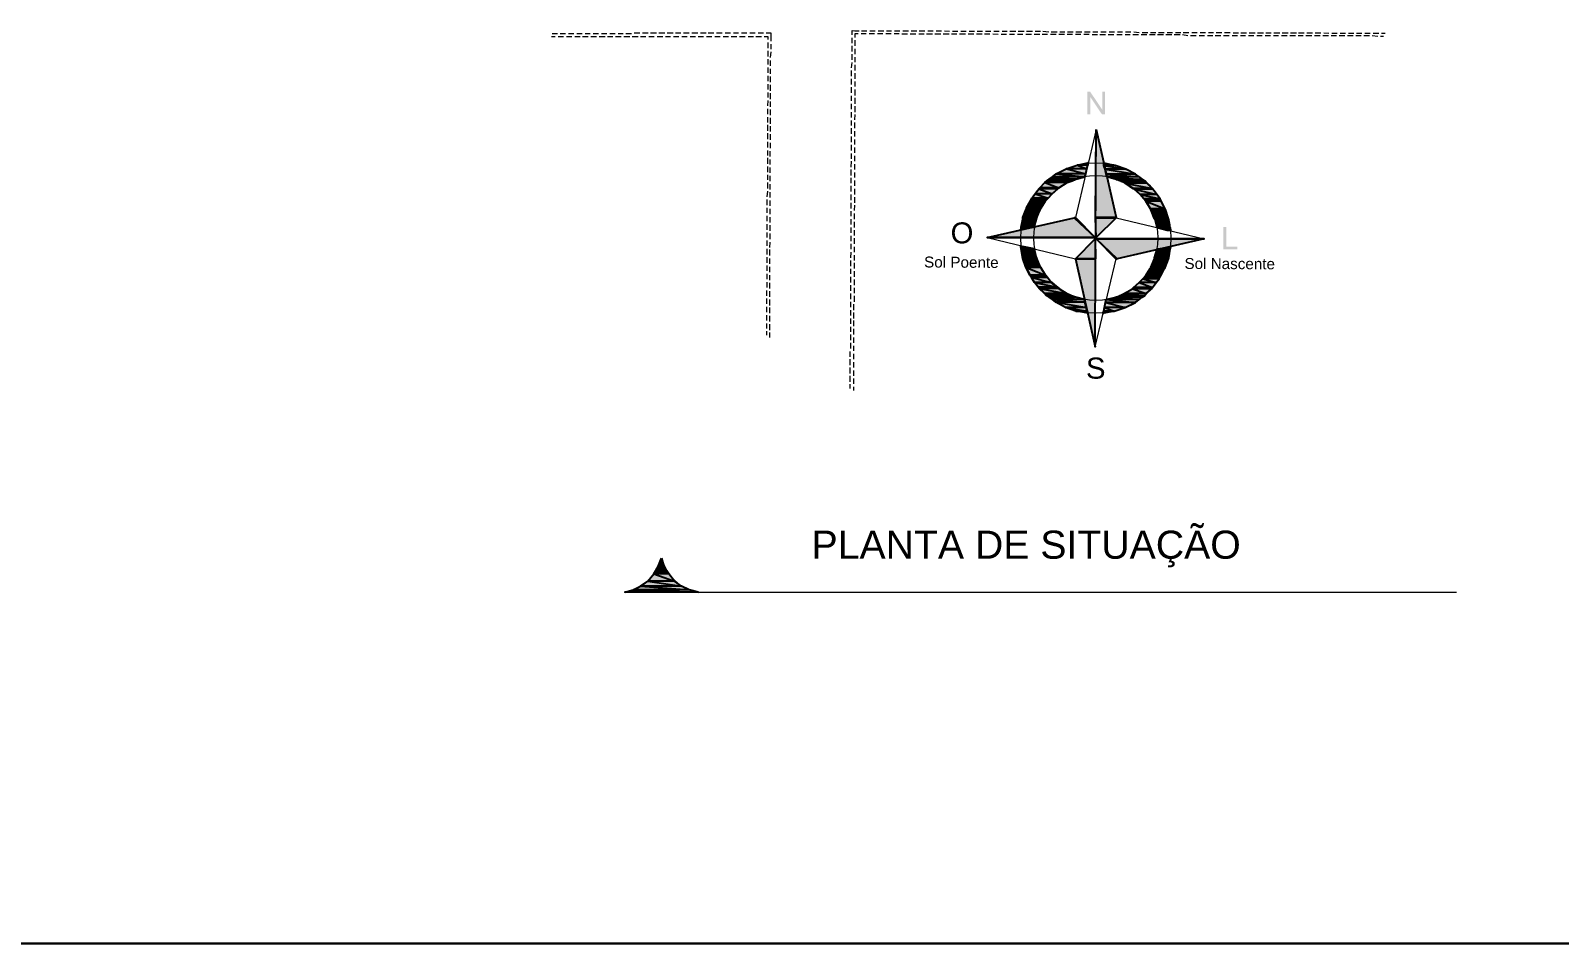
# Model space of a CAD drawing. Header units: millimetres. Extents: x 50 to 186, y -32 to 33.
# Drawn here: x 144.72 to 156.47, y -31.67 to -24.66 of the extents above; entities that cross this region are included whole.
import ezdxf

# ---------------------------------------------------------------- set-up
doc = ezdxf.new("R2010")
doc.units = ezdxf.units.MM
doc.layers.add('11 - Quadro de cargas', color=7, linetype='Continuous', lineweight=30)
doc.layers.add('Prumada Eletrica', color=40, linetype='Continuous', lineweight=30)
doc.styles.add('Arial0', font='arial.ttf', dxfattribs={"height": 3.14658})

msp = doc.modelspace()

# ---------------------------------------------------------------- hatches: boundary and pattern name
at = {"layer": 'Prumada Eletrica', "true_color": 0x989898}
for points in [[(152.84, -25.301), (152.84, -25.128), (152.862, -25.128), (152.954, -25.265), (152.954, -25.128), (152.977, -25.128), (152.977, -25.301), (152.952, -25.301), (152.862, -25.167), (152.862, -25.301)], [(153.885, -26.337), (153.885, -26.167), (153.907, -26.167), (153.907, -26.318), (153.991, -26.318), (153.991, -26.337)]]:
    msp.add_hatch(color=252, dxfattribs=at).paths.add_polyline_path(points)
at = {"layer": 'Prumada Eletrica', "true_color": 0x000008}
for points in [[(152.907, -25.418), (153.061, -26.094), (152.904, -26.094)], [(152.966, -25.675), (153.044, -25.692), (152.968, -25.692)], [(152.332, -26.17), (152.41, -26.17), (152.329, -26.192)], [(152.748, -26.094), (152.751, -26.097), (152.739, -26.097)], [(152.904, -26.097), (153.061, -26.097), (152.907, -26.248)], [(153.376, -26.17), (153.477, -26.17), (153.48, -26.192)], [(152.072, -26.248), (152.901, -26.248), (152.904, -26.251)], [(152.904, -26.251), (152.904, -26.256), (152.901, -26.256)], [(152.904, -26.251), (153.737, -26.256), (152.907, -26.256)], [(152.907, -26.256), (153.737, -26.256), (153.069, -26.41)], [(152.329, -26.31), (152.354, -26.318), (152.329, -26.318)], [(153.48, -26.318), (153.477, -26.335), (153.399, -26.335)], [(152.764, -26.812), (152.84, -26.812), (152.843, -26.829)], [(152.966, -26.812), (153.047, -26.812), (152.966, -26.829)]]:
    msp.add_hatch(color=8, dxfattribs=at).paths.add_polyline_path(points)
h = msp.add_hatch(color=8, dxfattribs=at)
h.paths.add_polyline_path([(152.843, -25.692), (152.762, -25.692), (152.837, -25.72)])
h.paths.add_polyline_path([(152.762, -25.692), (152.837, -25.72), (152.678, -25.72)])
h = msp.add_hatch(color=8, dxfattribs=at)
h.paths.add_polyline_path([(152.846, -25.675), (152.843, -25.675), (152.843, -25.692)])
h.paths.add_polyline_path([(152.843, -25.675), (152.843, -25.692), (152.762, -25.692)])
h = msp.add_hatch(color=8, dxfattribs=at)
h.paths.add_polyline_path([(153.044, -25.692), (152.968, -25.692), (153.055, -25.695)])
h.paths.add_polyline_path([(152.968, -25.692), (153.055, -25.695), (152.968, -25.695)])
h = msp.add_hatch(color=8, dxfattribs=at)
h.paths.add_polyline_path([(153.055, -25.695), (152.968, -25.695), (153.136, -25.723)])
h.paths.add_polyline_path([(152.968, -25.695), (153.136, -25.723), (152.977, -25.723)])
h = msp.add_hatch(color=8, dxfattribs=at)
h.paths.add_polyline_path([(152.686, -25.826), (152.513, -25.826), (152.622, -25.865)])
h.paths.add_polyline_path([(152.513, -25.826), (152.622, -25.865), (152.474, -25.865)])
h = msp.add_hatch(color=8, dxfattribs=at)
h.paths.add_polyline_path([(152.723, -25.812), (152.53, -25.812), (152.686, -25.826)])
h.paths.add_polyline_path([(152.53, -25.812), (152.686, -25.826), (152.513, -25.826)])
h = msp.add_hatch(color=8, dxfattribs=at)
h.paths.add_polyline_path([(152.751, -25.798), (152.547, -25.798), (152.723, -25.812)])
h.paths.add_polyline_path([(152.547, -25.798), (152.723, -25.812), (152.53, -25.812)])
h = msp.add_hatch(color=8, dxfattribs=at)
h.paths.add_polyline_path([(152.82, -25.782), (152.572, -25.782), (152.751, -25.798)])
h.paths.add_polyline_path([(152.572, -25.782), (152.751, -25.798), (152.547, -25.798)])
h = msp.add_hatch(color=8, dxfattribs=at)
h.paths.add_polyline_path([(152.829, -25.759), (152.6, -25.759), (152.82, -25.782)])
h.paths.add_polyline_path([(152.6, -25.759), (152.82, -25.782), (152.572, -25.782)])
h = msp.add_hatch(color=8, dxfattribs=at)
h.paths.add_polyline_path([(152.837, -25.72), (152.678, -25.72), (152.829, -25.759)])
h.paths.add_polyline_path([(152.678, -25.72), (152.829, -25.759), (152.6, -25.759)])
h = msp.add_hatch(color=8, dxfattribs=at)
h.paths.add_polyline_path([(153.136, -25.723), (152.977, -25.723), (153.211, -25.762)])
h.paths.add_polyline_path([(152.977, -25.723), (153.211, -25.762), (152.985, -25.762)])
h = msp.add_hatch(color=8, dxfattribs=at)
h.paths.add_polyline_path([(153.211, -25.762), (152.985, -25.762), (153.237, -25.782)])
h.paths.add_polyline_path([(152.985, -25.762), (153.237, -25.782), (152.991, -25.782)])
h = msp.add_hatch(color=8, dxfattribs=at)
h.paths.add_polyline_path([(153.237, -25.782), (152.991, -25.782), (153.262, -25.801)])
h.paths.add_polyline_path([(152.991, -25.782), (153.262, -25.801), (153.061, -25.801)])
h = msp.add_hatch(color=8, dxfattribs=at)
h.paths.add_polyline_path([(153.262, -25.801), (153.061, -25.801), (153.284, -25.815)])
h.paths.add_polyline_path([(153.061, -25.801), (153.284, -25.815), (153.097, -25.815)])
h = msp.add_hatch(color=8, dxfattribs=at)
h.paths.add_polyline_path([(153.284, -25.815), (153.097, -25.815), (153.298, -25.829)])
h.paths.add_polyline_path([(153.097, -25.815), (153.298, -25.829), (153.13, -25.829)])
h = msp.add_hatch(color=8, dxfattribs=at)
h.paths.add_polyline_path([(153.298, -25.829), (153.13, -25.829), (153.337, -25.871)])
h.paths.add_polyline_path([(153.13, -25.829), (153.337, -25.871), (153.189, -25.871)])
h = msp.add_hatch(color=8, dxfattribs=at)
h.paths.add_polyline_path([(152.538, -25.944), (152.415, -25.944), (152.519, -25.966)])
h.paths.add_polyline_path([(152.415, -25.944), (152.519, -25.966), (152.404, -25.966)])
h = msp.add_hatch(color=8, dxfattribs=at)
h.paths.add_polyline_path([(152.569, -25.913), (152.44, -25.913), (152.538, -25.944)])
h.paths.add_polyline_path([(152.44, -25.913), (152.538, -25.944), (152.415, -25.944)])
h = msp.add_hatch(color=8, dxfattribs=at)
h.paths.add_polyline_path([(152.614, -25.874), (152.468, -25.874), (152.569, -25.913)])
h.paths.add_polyline_path([(152.468, -25.874), (152.569, -25.913), (152.44, -25.913)])
h = msp.add_hatch(color=8, dxfattribs=at)
h.paths.add_polyline_path([(152.622, -25.865), (152.474, -25.865), (152.614, -25.874)])
h.paths.add_polyline_path([(152.474, -25.865), (152.614, -25.874), (152.468, -25.874)])
h = msp.add_hatch(color=8, dxfattribs=at)
h.paths.add_polyline_path([(153.337, -25.871), (153.189, -25.871), (153.343, -25.877)])
h.paths.add_polyline_path([(153.189, -25.871), (153.343, -25.877), (153.2, -25.877)])
h = msp.add_hatch(color=8, dxfattribs=at)
h.paths.add_polyline_path([(153.343, -25.877), (153.2, -25.877), (153.373, -25.916)])
h.paths.add_polyline_path([(153.2, -25.877), (153.373, -25.916), (153.245, -25.916)])
h = msp.add_hatch(color=8, dxfattribs=at)
h.paths.add_polyline_path([(153.373, -25.916), (153.245, -25.916), (153.399, -25.949)])
h.paths.add_polyline_path([(153.245, -25.916), (153.399, -25.949), (153.273, -25.949)])
h = msp.add_hatch(color=8, dxfattribs=at)
h.paths.add_polyline_path([(153.399, -25.949), (153.273, -25.949), (153.407, -25.969)])
h.paths.add_polyline_path([(153.273, -25.949), (153.407, -25.969), (153.29, -25.969)])
h = msp.add_hatch(color=8, dxfattribs=at)
h.paths.add_polyline_path([(152.48, -26.03), (152.371, -26.03), (152.449, -26.094)])
h.paths.add_polyline_path([(152.371, -26.03), (152.449, -26.094), (152.345, -26.094)])
h = msp.add_hatch(color=8, dxfattribs=at)
h.paths.add_polyline_path([(152.485, -26.019), (152.373, -26.019), (152.48, -26.03)])
h.paths.add_polyline_path([(152.373, -26.019), (152.48, -26.03), (152.371, -26.03)])
h = msp.add_hatch(color=8, dxfattribs=at)
h.paths.add_polyline_path([(152.519, -25.966), (152.404, -25.966), (152.485, -26.019)])
h.paths.add_polyline_path([(152.404, -25.966), (152.485, -26.019), (152.373, -26.019)])
h = msp.add_hatch(color=8, dxfattribs=at)
h.paths.add_polyline_path([(153.407, -25.969), (153.29, -25.969), (153.438, -26.027)])
h.paths.add_polyline_path([(153.29, -25.969), (153.438, -26.027), (153.326, -26.027)])
h = msp.add_hatch(color=8, dxfattribs=at)
h.paths.add_polyline_path([(153.438, -26.027), (153.326, -26.027), (153.441, -26.033)])
h.paths.add_polyline_path([(153.326, -26.027), (153.441, -26.033), (153.329, -26.033)])
h = msp.add_hatch(color=8, dxfattribs=at)
h.paths.add_polyline_path([(153.441, -26.033), (153.329, -26.033), (153.463, -26.103)])
h.paths.add_polyline_path([(153.329, -26.033), (153.463, -26.103), (153.357, -26.103)])
h = msp.add_hatch(color=8, dxfattribs=at)
h.paths.add_polyline_path([(152.751, -26.097), (152.739, -26.097), (152.901, -26.248)])
h.paths.add_polyline_path([(152.739, -26.097), (152.901, -26.248), (152.072, -26.248)])
h = msp.add_hatch(color=8, dxfattribs=at)
h.paths.add_polyline_path([(152.449, -26.106), (152.345, -26.106), (152.432, -26.167)])
h.paths.add_polyline_path([(152.345, -26.106), (152.432, -26.167), (152.332, -26.167)])
h = msp.add_hatch(color=8, dxfattribs=at)
h.paths.add_polyline_path([(152.432, -26.167), (152.332, -26.167), (152.41, -26.17)])
h.paths.add_polyline_path([(152.332, -26.167), (152.41, -26.17), (152.332, -26.17)])
h = msp.add_hatch(color=8, dxfattribs=at)
h.paths.add_polyline_path([(152.449, -26.094), (152.345, -26.094), (152.449, -26.106)])
h.paths.add_polyline_path([(152.345, -26.094), (152.449, -26.106), (152.345, -26.106)])
h = msp.add_hatch(color=8, dxfattribs=at)
h.paths.add_polyline_path([(153.061, -26.094), (152.904, -26.094), (153.061, -26.097)])
h.paths.add_polyline_path([(152.904, -26.094), (153.061, -26.097), (152.904, -26.097)])
h = msp.add_hatch(color=8, dxfattribs=at)
h.paths.add_polyline_path([(152.904, -26.097), (152.904, -26.248), (152.907, -26.248)])
h.paths.add_polyline_path([(152.904, -26.248), (152.907, -26.248), (152.904, -26.251)])
h = msp.add_hatch(color=8, dxfattribs=at)
h.paths.add_polyline_path([(153.463, -26.103), (153.357, -26.103), (153.466, -26.108)])
h.paths.add_polyline_path([(153.357, -26.103), (153.466, -26.108), (153.362, -26.108)])
h = msp.add_hatch(color=8, dxfattribs=at)
h.paths.add_polyline_path([(153.466, -26.108), (153.362, -26.108), (153.477, -26.17)])
h.paths.add_polyline_path([(153.362, -26.108), (153.477, -26.17), (153.376, -26.17)])
h = msp.add_hatch(color=8, dxfattribs=at)
h.paths.add_polyline_path([(153.376, -26.17), (153.454, -26.192), (153.48, -26.192)])
h.paths.add_polyline_path([(153.454, -26.192), (153.48, -26.192), (153.48, -26.195)])
h = msp.add_hatch(color=8, dxfattribs=at)
h.paths.add_polyline_path([(152.904, -26.256), (152.901, -26.256), (152.904, -26.41)])
h.paths.add_polyline_path([(152.901, -26.256), (152.904, -26.41), (152.748, -26.41)])
h.paths.add_polyline_path([(152.904, -26.41), (152.748, -26.41), (152.901, -27.086)])
h = msp.add_hatch(color=8, dxfattribs=at)
h.paths.add_polyline_path([(152.907, -26.256), (153.058, -26.41), (153.069, -26.41)])
h.paths.add_polyline_path([(153.058, -26.41), (153.069, -26.41), (153.061, -26.41)])
h = msp.add_hatch(color=8, dxfattribs=at)
h.paths.add_polyline_path([(152.354, -26.318), (152.329, -26.318), (152.432, -26.335)])
h.paths.add_polyline_path([(152.329, -26.318), (152.432, -26.335), (152.332, -26.335)])
h = msp.add_hatch(color=8, dxfattribs=at)
h.paths.add_polyline_path([(152.432, -26.335), (152.332, -26.335), (152.446, -26.396)])
h.paths.add_polyline_path([(152.332, -26.335), (152.446, -26.396), (152.343, -26.396)])
h = msp.add_hatch(color=8, dxfattribs=at)
h.paths.add_polyline_path([(152.446, -26.396), (152.343, -26.396), (152.449, -26.407)])
h.paths.add_polyline_path([(152.343, -26.396), (152.449, -26.407), (152.345, -26.407)])
h = msp.add_hatch(color=8, dxfattribs=at)
h.paths.add_polyline_path([(152.449, -26.407), (152.345, -26.407), (152.48, -26.474)])
h.paths.add_polyline_path([(152.345, -26.407), (152.48, -26.474), (152.368, -26.474)])
h = msp.add_hatch(color=8, dxfattribs=at)
h.paths.add_polyline_path([(153.463, -26.41), (153.357, -26.41), (153.438, -26.477)])
h.paths.add_polyline_path([(153.357, -26.41), (153.438, -26.477), (153.329, -26.477)])
h = msp.add_hatch(color=8, dxfattribs=at)
h.paths.add_polyline_path([(153.477, -26.337), (153.376, -26.337), (153.466, -26.402)])
h.paths.add_polyline_path([(153.376, -26.337), (153.466, -26.402), (153.357, -26.402)])
h = msp.add_hatch(color=8, dxfattribs=at)
h.paths.add_polyline_path([(153.466, -26.402), (153.357, -26.402), (153.463, -26.41)])
h.paths.add_polyline_path([(153.357, -26.402), (153.463, -26.41), (153.357, -26.41)])
h = msp.add_hatch(color=8, dxfattribs=at)
h.paths.add_polyline_path([(153.477, -26.335), (153.399, -26.335), (153.477, -26.337)])
h.paths.add_polyline_path([(153.399, -26.335), (153.477, -26.337), (153.376, -26.337)])
h = msp.add_hatch(color=8, dxfattribs=at)
h.paths.add_polyline_path([(152.48, -26.474), (152.368, -26.474), (152.482, -26.477)])
h.paths.add_polyline_path([(152.368, -26.474), (152.482, -26.477), (152.371, -26.477)])
h = msp.add_hatch(color=8, dxfattribs=at)
h.paths.add_polyline_path([(152.482, -26.477), (152.371, -26.477), (152.519, -26.536)])
h.paths.add_polyline_path([(152.371, -26.477), (152.519, -26.536), (152.399, -26.536)])
h = msp.add_hatch(color=8, dxfattribs=at)
h.paths.add_polyline_path([(152.519, -26.536), (152.399, -26.536), (152.535, -26.555)])
h.paths.add_polyline_path([(152.399, -26.536), (152.535, -26.555), (152.41, -26.555)])
h = msp.add_hatch(color=8, dxfattribs=at)
h.paths.add_polyline_path([(153.432, -26.486), (153.323, -26.486), (153.404, -26.539)])
h.paths.add_polyline_path([(153.323, -26.486), (153.404, -26.539), (153.29, -26.539)])
h = msp.add_hatch(color=8, dxfattribs=at)
h.paths.add_polyline_path([(153.438, -26.477), (153.329, -26.477), (153.432, -26.486)])
h.paths.add_polyline_path([(153.329, -26.477), (153.432, -26.486), (153.323, -26.486)])
h = msp.add_hatch(color=8, dxfattribs=at)
h.paths.add_polyline_path([(152.535, -26.555), (152.41, -26.555), (152.563, -26.592)])
h.paths.add_polyline_path([(152.41, -26.555), (152.563, -26.592), (152.435, -26.592)])
h = msp.add_hatch(color=8, dxfattribs=at)
h.paths.add_polyline_path([(152.563, -26.592), (152.435, -26.592), (152.608, -26.628)])
h.paths.add_polyline_path([(152.435, -26.592), (152.608, -26.628), (152.463, -26.628)])
h = msp.add_hatch(color=8, dxfattribs=at)
h.paths.add_polyline_path([(152.608, -26.628), (152.463, -26.628), (152.619, -26.639)])
h.paths.add_polyline_path([(152.463, -26.628), (152.619, -26.639), (152.471, -26.639)])
h = msp.add_hatch(color=8, dxfattribs=at)
h.paths.add_polyline_path([(152.619, -26.639), (152.471, -26.639), (152.678, -26.678)])
h.paths.add_polyline_path([(152.471, -26.639), (152.678, -26.678), (152.51, -26.678)])
h = msp.add_hatch(color=8, dxfattribs=at)
h.paths.add_polyline_path([(153.334, -26.642), (153.186, -26.642), (153.292, -26.678)])
h.paths.add_polyline_path([(153.186, -26.642), (153.292, -26.678), (153.122, -26.678)])
h = msp.add_hatch(color=8, dxfattribs=at)
h.paths.add_polyline_path([(153.34, -26.631), (153.195, -26.631), (153.334, -26.642)])
h.paths.add_polyline_path([(153.195, -26.631), (153.334, -26.642), (153.186, -26.642)])
h = msp.add_hatch(color=8, dxfattribs=at)
h.paths.add_polyline_path([(153.368, -26.592), (153.239, -26.592), (153.34, -26.631)])
h.paths.add_polyline_path([(153.239, -26.592), (153.34, -26.631), (153.195, -26.631)])
h = msp.add_hatch(color=8, dxfattribs=at)
h.paths.add_polyline_path([(153.393, -26.564), (153.267, -26.564), (153.368, -26.592)])
h.paths.add_polyline_path([(153.267, -26.564), (153.368, -26.592), (153.239, -26.592)])
h = msp.add_hatch(color=8, dxfattribs=at)
h.paths.add_polyline_path([(153.404, -26.539), (153.29, -26.539), (153.393, -26.564)])
h.paths.add_polyline_path([(153.29, -26.539), (153.393, -26.564), (153.267, -26.564)])
h = msp.add_hatch(color=8, dxfattribs=at)
h.paths.add_polyline_path([(152.678, -26.678), (152.51, -26.678), (152.711, -26.692)])
h.paths.add_polyline_path([(152.51, -26.678), (152.711, -26.692), (152.524, -26.692)])
h = msp.add_hatch(color=8, dxfattribs=at)
h.paths.add_polyline_path([(152.711, -26.692), (152.524, -26.692), (152.748, -26.706)])
h.paths.add_polyline_path([(152.524, -26.692), (152.748, -26.706), (152.547, -26.706)])
h = msp.add_hatch(color=8, dxfattribs=at)
h.paths.add_polyline_path([(152.748, -26.706), (152.547, -26.706), (152.818, -26.723)])
h.paths.add_polyline_path([(152.547, -26.706), (152.818, -26.723), (152.572, -26.723)])
h = msp.add_hatch(color=8, dxfattribs=at)
h.paths.add_polyline_path([(152.818, -26.723), (152.572, -26.723), (152.82, -26.743)])
h.paths.add_polyline_path([(152.572, -26.723), (152.82, -26.743), (152.597, -26.743)])
h = msp.add_hatch(color=8, dxfattribs=at)
h.paths.add_polyline_path([(152.82, -26.743), (152.597, -26.743), (152.832, -26.784)])
h.paths.add_polyline_path([(152.597, -26.743), (152.832, -26.784), (152.672, -26.784)])
h = msp.add_hatch(color=8, dxfattribs=at)
h.paths.add_polyline_path([(153.209, -26.745), (152.98, -26.745), (153.13, -26.784)])
h.paths.add_polyline_path([(152.98, -26.745), (153.13, -26.784), (152.971, -26.784)])
h = msp.add_hatch(color=8, dxfattribs=at)
h.paths.add_polyline_path([(153.237, -26.723), (152.985, -26.723), (153.209, -26.745)])
h.paths.add_polyline_path([(152.985, -26.723), (153.209, -26.745), (152.98, -26.745)])
h = msp.add_hatch(color=8, dxfattribs=at)
h.paths.add_polyline_path([(153.262, -26.706), (153.058, -26.706), (153.237, -26.723)])
h.paths.add_polyline_path([(153.058, -26.706), (153.237, -26.723), (152.985, -26.723)])
h = msp.add_hatch(color=8, dxfattribs=at)
h.paths.add_polyline_path([(153.279, -26.695), (153.086, -26.695), (153.262, -26.706)])
h.paths.add_polyline_path([(153.086, -26.695), (153.262, -26.706), (153.058, -26.706)])
h = msp.add_hatch(color=8, dxfattribs=at)
h.paths.add_polyline_path([(153.292, -26.678), (153.122, -26.678), (153.279, -26.695)])
h.paths.add_polyline_path([(153.122, -26.678), (153.279, -26.695), (153.086, -26.695)])
h = msp.add_hatch(color=8, dxfattribs=at)
h.paths.add_polyline_path([(152.832, -26.784), (152.672, -26.784), (152.84, -26.812)])
h.paths.add_polyline_path([(152.672, -26.784), (152.84, -26.812), (152.753, -26.812)])
h = msp.add_hatch(color=8, dxfattribs=at)
h.paths.add_polyline_path([(152.966, -26.829), (152.96, -26.829)])
h.paths.add_polyline_path([(152.966, -26.829), (152.96, -26.829), (152.966, -26.812)])
h = msp.add_hatch(color=8, dxfattribs=at)
h.paths.add_polyline_path([(153.13, -26.784), (152.971, -26.784), (153.047, -26.812)])
h.paths.add_polyline_path([(152.971, -26.784), (153.047, -26.812), (152.966, -26.812)])
at = {"layer": 'Prumada Eletrica', "true_color": 0x000005}
msp.add_hatch(color=5, dxfattribs=at).paths.add_polyline_path([(149.569, -28.709), (149.588, -28.773), (149.544, -28.773)])
h = msp.add_hatch(color=5, dxfattribs=at)
h.paths.add_polyline_path([(149.669, -28.885), (149.465, -28.885), (149.722, -28.924)])
h.paths.add_polyline_path([(149.465, -28.885), (149.722, -28.924), (149.409, -28.924)])
h = msp.add_hatch(color=5, dxfattribs=at)
h.paths.add_polyline_path([(149.625, -28.829), (149.51, -28.829), (149.669, -28.885)])
h.paths.add_polyline_path([(149.51, -28.829), (149.669, -28.885), (149.465, -28.885)])
h = msp.add_hatch(color=5, dxfattribs=at)
h.paths.add_polyline_path([(149.588, -28.773), (149.544, -28.773), (149.625, -28.829)])
h.paths.add_polyline_path([(149.544, -28.773), (149.625, -28.829), (149.51, -28.829)])
h = msp.add_hatch(color=5, dxfattribs=at)
h.paths.add_polyline_path([(149.781, -28.952), (149.351, -28.952), (149.851, -28.969)])
h.paths.add_polyline_path([(149.351, -28.952), (149.851, -28.969), (149.287, -28.969)])
h = msp.add_hatch(color=5, dxfattribs=at)
h.paths.add_polyline_path([(149.722, -28.924), (149.409, -28.924), (149.781, -28.952)])
h.paths.add_polyline_path([(149.409, -28.924), (149.781, -28.952), (149.351, -28.952)])

# ---------------------------------------------------------------- linework, layer by layer
at = {"layer": '11 - Quadro de cargas'}
msp.add_line((105.5, -31.666), (185.5, -31.666), dxfattribs=at)
at = {"layer": 'Prumada Eletrica', "color": 251, "linetype": 'Continuous', "lineweight": 13, "true_color": 0x545454}
for points in [[(148.725, -24.703), (148.753, -24.703), (148.753, -24.703)], [(148.77, -24.684), (148.731, -24.684), (148.731, -24.684)], [(148.775, -24.703), (148.817, -24.703), (148.817, -24.703)], [(148.831, -24.684), (148.792, -24.684), (148.792, -24.684)], [(148.84, -24.703), (148.882, -24.703), (148.882, -24.703)], [(148.895, -24.684), (148.854, -24.684), (148.854, -24.684)], [(148.904, -24.703), (148.946, -24.703), (148.946, -24.703)], [(148.96, -24.684), (148.918, -24.684), (148.918, -24.684)], [(148.963, -24.703), (149.007, -24.703), (149.007, -24.703)], [(149.021, -24.684), (148.982, -24.684), (148.982, -24.684)], [(149.027, -24.703), (149.071, -24.703), (149.071, -24.703)], [(149.085, -24.684), (149.044, -24.684), (149.044, -24.684)], [(149.091, -24.703), (149.136, -24.703), (149.136, -24.703)], [(149.15, -24.684), (149.108, -24.684), (149.108, -24.684)], [(149.155, -24.703), (149.197, -24.703), (149.197, -24.703)], [(149.214, -24.684), (149.172, -24.684), (149.172, -24.684)], [(149.217, -24.703), (149.261, -24.703), (149.261, -24.703)], [(149.275, -24.684), (149.236, -24.684), (149.236, -24.684)], [(149.281, -24.703), (149.326, -24.703), (149.326, -24.703)], [(149.34, -24.684), (149.295, -24.684), (149.295, -24.684)], [(149.345, -24.703), (149.39, -24.703), (149.39, -24.703)], [(149.404, -24.678), (149.359, -24.678), (149.359, -24.678)], [(149.407, -24.703), (149.449, -24.703), (149.449, -24.703)], [(149.468, -24.678), (149.423, -24.678), (149.423, -24.678)], [(149.471, -24.703), (149.513, -24.703), (149.513, -24.703)], [(149.53, -24.678), (149.485, -24.678), (149.485, -24.678)], [(149.535, -24.703), (149.58, -24.703), (149.58, -24.703)], [(149.594, -24.678), (149.549, -24.678), (149.549, -24.678)], [(149.599, -24.703), (149.639, -24.703), (149.639, -24.703)], [(149.658, -24.678), (149.613, -24.678), (149.613, -24.678)], [(149.661, -24.703), (149.703, -24.703), (149.703, -24.703)], [(149.717, -24.678), (149.678, -24.678), (149.678, -24.678)], [(149.725, -24.703), (149.767, -24.703), (149.767, -24.703)], [(149.781, -24.678), (149.739, -24.678), (149.739, -24.678)], [(149.789, -24.703), (149.831, -24.703), (149.831, -24.703)], [(149.848, -24.678), (149.803, -24.678), (149.803, -24.678)], [(149.851, -24.703), (149.893, -24.703), (149.893, -24.703)], [(149.912, -24.678), (149.868, -24.678), (149.868, -24.678)], [(149.915, -24.703), (149.957, -24.703), (149.957, -24.703)], [(149.971, -24.678), (149.929, -24.678), (149.929, -24.678)], [(149.979, -24.703), (150.021, -24.703), (150.021, -24.703)], [(150.035, -24.678), (149.993, -24.678), (149.993, -24.678)], [(150.044, -24.703), (150.083, -24.703), (150.083, -24.703)], [(150.099, -24.678), (150.058, -24.678), (150.058, -24.678)], [(150.105, -24.703), (150.147, -24.703), (150.147, -24.703)], [(150.161, -24.678), (150.122, -24.678), (150.122, -24.678)], [(150.169, -24.703), (150.211, -24.703), (150.211, -24.703)], [(150.225, -24.678), (150.183, -24.678), (150.183, -24.678)], [(150.234, -24.703), (150.275, -24.703), (150.275, -24.703)], [(150.289, -24.678), (150.248, -24.678), (150.248, -24.678)], [(150.295, -24.703), (150.337, -24.703), (150.337, -24.703)], [(150.354, -24.678), (150.312, -24.678), (150.312, -24.678)], [(150.359, -24.703), (150.387, -24.703), (150.387, -24.703)], [(150.412, -24.74), (150.412, -24.703), (150.412, -24.678), (150.373, -24.678)], [(150.387, -24.703), (150.387, -24.728), (150.387, -24.728)], [(150.387, -24.751), (150.387, -24.793), (150.387, -24.793)], [(150.412, -24.801), (150.412, -24.762), (150.412, -24.762)], [(151.033, -24.692), (151.033, -24.659), (151.055, -24.661), (151.088, -24.661)], [(151.033, -24.754), (151.033, -24.714), (151.033, -24.714)], [(151.08, -24.684), (151.055, -24.684), (151.055, -24.712)], [(151.055, -24.731), (151.055, -24.776), (151.055, -24.776)], [(151.141, -24.684), (151.102, -24.684), (151.102, -24.684)], [(151.105, -24.661), (151.147, -24.661), (151.147, -24.661)], [(151.206, -24.684), (151.164, -24.684), (151.164, -24.684)], [(151.169, -24.661), (151.211, -24.661), (151.211, -24.661)], [(151.27, -24.684), (151.228, -24.684), (151.228, -24.684)], [(151.234, -24.661), (151.278, -24.661), (151.278, -24.661)], [(151.334, -24.684), (151.292, -24.684), (151.292, -24.684)], [(151.298, -24.661), (151.337, -24.661), (151.337, -24.661)], [(151.396, -24.684), (151.357, -24.684), (151.357, -24.684)], [(151.359, -24.661), (151.401, -24.661), (151.401, -24.661)], [(151.46, -24.687), (151.415, -24.687), (151.415, -24.687)], [(151.424, -24.661), (151.466, -24.661), (151.466, -24.661)], [(151.524, -24.687), (151.479, -24.687), (151.479, -24.687)], [(151.488, -24.661), (151.53, -24.661), (151.53, -24.661)], [(151.588, -24.687), (151.547, -24.687), (151.547, -24.687)], [(151.549, -24.661), (151.591, -24.661), (151.591, -24.661)], [(151.65, -24.687), (151.605, -24.687), (151.605, -24.687)], [(151.614, -24.661), (151.655, -24.661), (151.655, -24.661)], [(151.714, -24.687), (151.669, -24.687), (151.669, -24.687)], [(151.678, -24.661), (151.72, -24.661), (151.72, -24.661)], [(151.778, -24.687), (151.734, -24.687), (151.734, -24.687)], [(151.742, -24.661), (151.781, -24.664), (151.781, -24.664)], [(151.837, -24.687), (151.798, -24.687), (151.798, -24.687)], [(151.804, -24.664), (151.845, -24.664), (151.845, -24.664)], [(151.904, -24.687), (151.859, -24.687), (151.859, -24.687)], [(151.868, -24.664), (151.91, -24.664), (151.91, -24.664)], [(151.968, -24.687), (151.924, -24.687), (151.924, -24.687)], [(151.932, -24.664), (151.974, -24.664), (151.974, -24.664)], [(152.033, -24.687), (151.988, -24.687), (151.988, -24.687)], [(151.993, -24.664), (152.035, -24.664), (152.035, -24.664)], [(152.091, -24.687), (152.049, -24.687), (152.049, -24.687)], [(152.058, -24.664), (152.1, -24.664), (152.1, -24.664)], [(152.156, -24.689), (152.114, -24.687), (152.114, -24.687)], [(152.122, -24.664), (152.164, -24.664), (152.164, -24.664)], [(152.22, -24.689), (152.178, -24.689), (152.178, -24.689)], [(152.186, -24.664), (152.225, -24.664), (152.225, -24.664)], [(152.281, -24.689), (152.242, -24.689), (152.242, -24.689)], [(152.245, -24.664), (152.29, -24.664), (152.29, -24.664)], [(152.345, -24.689), (152.304, -24.689), (152.304, -24.689)], [(152.309, -24.664), (152.354, -24.664), (152.354, -24.664)], [(152.41, -24.689), (152.368, -24.689), (152.368, -24.689)], [(152.373, -24.664), (152.418, -24.664), (152.418, -24.664)], [(152.474, -24.689), (152.432, -24.689), (152.432, -24.689)], [(152.44, -24.664), (152.48, -24.664), (152.48, -24.664)], [(152.535, -24.689), (152.494, -24.689), (152.494, -24.689)], [(152.499, -24.664), (152.544, -24.667), (152.544, -24.667)], [(152.6, -24.689), (152.558, -24.689), (152.558, -24.689)], [(152.563, -24.667), (152.608, -24.667), (152.608, -24.667)], [(152.664, -24.689), (152.622, -24.689), (152.622, -24.689)], [(152.628, -24.667), (152.667, -24.667), (152.667, -24.667)], [(152.725, -24.689), (152.686, -24.689), (152.686, -24.689)], [(152.689, -24.667), (152.731, -24.667), (152.731, -24.667)], [(152.79, -24.689), (152.748, -24.689), (152.748, -24.689)], [(152.753, -24.667), (152.798, -24.667), (152.798, -24.667)], [(152.854, -24.689), (152.812, -24.689), (152.812, -24.689)], [(152.818, -24.667), (152.862, -24.667), (152.862, -24.667)], [(152.918, -24.692), (152.876, -24.692), (152.876, -24.692)], [(152.882, -24.667), (152.921, -24.667), (152.921, -24.667)], [(152.98, -24.692), (152.935, -24.692), (152.935, -24.692)], [(152.943, -24.667), (152.985, -24.667), (152.985, -24.667)], [(153.044, -24.692), (152.999, -24.692), (152.999, -24.692)], [(153.008, -24.667), (153.049, -24.667), (153.049, -24.667)], [(153.108, -24.692), (153.066, -24.692), (153.066, -24.692)], [(153.072, -24.667), (153.111, -24.667), (153.111, -24.667)], [(153.17, -24.692), (153.13, -24.692), (153.13, -24.692)], [(153.133, -24.667), (153.175, -24.667), (153.175, -24.667)], [(153.234, -24.692), (153.189, -24.692), (153.189, -24.692)], [(153.197, -24.667), (153.239, -24.673), (153.239, -24.673)], [(153.298, -24.692), (153.253, -24.692), (153.253, -24.692)], [(153.262, -24.673), (153.304, -24.673), (153.304, -24.673)], [(153.362, -24.692), (153.318, -24.692), (153.318, -24.692)], [(153.326, -24.673), (153.365, -24.673), (153.365, -24.673)], [(153.424, -24.692), (153.379, -24.692), (153.379, -24.692)], [(153.387, -24.673), (153.429, -24.673), (153.429, -24.673)], [(153.488, -24.692), (153.443, -24.692), (153.443, -24.692)], [(153.452, -24.673), (153.494, -24.673), (153.494, -24.673)], [(153.552, -24.692), (153.508, -24.692), (153.508, -24.692)], [(153.516, -24.673), (153.558, -24.673), (153.558, -24.673)], [(153.611, -24.698), (153.572, -24.692), (153.572, -24.692)], [(153.577, -24.673), (153.619, -24.673), (153.619, -24.673)], [(153.675, -24.698), (153.633, -24.698), (153.633, -24.698)], [(153.642, -24.673), (153.684, -24.673), (153.684, -24.673)], [(153.739, -24.698), (153.698, -24.698), (153.698, -24.698)], [(153.706, -24.673), (153.748, -24.673), (153.748, -24.673)], [(153.804, -24.698), (153.762, -24.698), (153.762, -24.698)], [(153.77, -24.673), (153.809, -24.673), (153.809, -24.673)], [(153.865, -24.698), (153.823, -24.698), (153.823, -24.698)], [(153.829, -24.673), (153.874, -24.673), (153.874, -24.673)], [(153.929, -24.698), (153.887, -24.698), (153.887, -24.698)], [(153.893, -24.673), (153.938, -24.673), (153.938, -24.673)], [(153.994, -24.698), (153.952, -24.698), (153.952, -24.698)], [(153.96, -24.675), (154.002, -24.675), (154.002, -24.675)], [(154.055, -24.698), (154.016, -24.698), (154.016, -24.698)], [(154.019, -24.675), (154.063, -24.675), (154.063, -24.675)], [(154.119, -24.698), (154.077, -24.698), (154.077, -24.698)], [(154.083, -24.675), (154.128, -24.675), (154.128, -24.675)], [(154.184, -24.698), (154.142, -24.698), (154.142, -24.698)], [(154.147, -24.675), (154.192, -24.675), (154.192, -24.675)], [(154.248, -24.698), (154.206, -24.698), (154.206, -24.698)], [(154.212, -24.675), (154.251, -24.675), (154.251, -24.675)], [(154.309, -24.7), (154.27, -24.698), (154.27, -24.698)], [(154.273, -24.675), (154.318, -24.675), (154.318, -24.675)], [(154.374, -24.7), (154.332, -24.7), (154.332, -24.7)], [(154.337, -24.675), (154.382, -24.675), (154.382, -24.675)], [(154.438, -24.7), (154.396, -24.7), (154.396, -24.7)], [(154.401, -24.675), (154.446, -24.675), (154.446, -24.675)], [(154.499, -24.7), (154.46, -24.7), (154.46, -24.7)], [(154.463, -24.675), (154.505, -24.675), (154.505, -24.675)], [(154.564, -24.7), (154.519, -24.7), (154.519, -24.7)], [(154.527, -24.675), (154.569, -24.675), (154.569, -24.675)], [(154.628, -24.7), (154.586, -24.7), (154.586, -24.7)], [(154.591, -24.675), (154.633, -24.675), (154.633, -24.675)], [(154.692, -24.7), (154.65, -24.7), (154.65, -24.7)], [(154.656, -24.675), (154.695, -24.678), (154.695, -24.678)], [(154.753, -24.7), (154.714, -24.7), (154.714, -24.7)], [(154.717, -24.678), (154.759, -24.678), (154.759, -24.678)], [(154.818, -24.7), (154.773, -24.7), (154.773, -24.7)], [(154.781, -24.678), (154.823, -24.678), (154.823, -24.678)], [(154.882, -24.7), (154.837, -24.7), (154.837, -24.7)], [(154.846, -24.678), (154.888, -24.678), (154.888, -24.678)], [(154.943, -24.7), (154.902, -24.7), (154.902, -24.7)], [(154.907, -24.678), (154.949, -24.678), (154.949, -24.678)], [(155.008, -24.7), (154.963, -24.7), (154.963, -24.7)], [(154.971, -24.678), (155.013, -24.678), (155.013, -24.678)], [(155.072, -24.703), (155.027, -24.7), (155.027, -24.7)], [(155.036, -24.678), (155.078, -24.678), (155.078, -24.678)], [(155.114, -24.703), (155.091, -24.703), (155.091, -24.703)], [(155.1, -24.678), (155.128, -24.678), (155.128, -24.678)], [(150.387, -24.815), (150.387, -24.857), (150.387, -24.857)], [(150.387, -24.879), (150.387, -24.918), (150.387, -24.918)], [(150.407, -24.865), (150.412, -24.821), (150.412, -24.821)], [(150.407, -24.93), (150.407, -24.888), (150.407, -24.888)], [(151.033, -24.818), (151.033, -24.776), (151.033, -24.776)], [(151.033, -24.882), (151.033, -24.84), (151.033, -24.84)], [(151.055, -24.798), (151.055, -24.84), (151.055, -24.84)], [(151.055, -24.862), (151.055, -24.902), (151.055, -24.902)], [(150.387, -24.941), (150.387, -24.983), (150.387, -24.983)], [(150.387, -25.005), (150.387, -25.047), (150.387, -25.047)], [(150.407, -24.991), (150.407, -24.952), (150.407, -24.952)], [(150.407, -25.055), (150.407, -25.011), (150.407, -25.011)], [(151.03, -24.944), (151.033, -24.904), (151.033, -24.904)], [(151.03, -25.008), (151.03, -24.966), (151.03, -24.966)], [(151.055, -24.921), (151.055, -24.966), (151.055, -24.966)], [(151.055, -24.985), (151.055, -25.03), (151.055, -25.03)], [(150.387, -25.069), (150.387, -25.111), (150.387, -25.111)], [(150.407, -25.12), (150.407, -25.075), (150.407, -25.075)], [(151.03, -25.072), (151.03, -25.03), (151.03, -25.03)], [(151.03, -25.136), (151.03, -25.094), (151.03, -25.094)], [(151.055, -25.05), (151.055, -25.089), (151.055, -25.089)], [(151.055, -25.111), (151.055, -25.156), (151.055, -25.156)], [(150.387, -25.195), (150.384, -25.237), (150.384, -25.237)], [(150.387, -25.133), (150.387, -25.173), (150.387, -25.173)], [(150.407, -25.184), (150.407, -25.139), (150.407, -25.139)], [(150.407, -25.245), (150.407, -25.203), (150.407, -25.203)], [(151.03, -25.198), (151.03, -25.159), (151.03, -25.159)], [(151.03, -25.262), (151.03, -25.22), (151.03, -25.22)], [(151.055, -25.175), (151.055, -25.22), (151.055, -25.22)], [(151.055, -25.24), (151.055, -25.284), (151.055, -25.284)], [(150.384, -25.259), (150.384, -25.301), (150.384, -25.301)], [(150.384, -25.323), (150.384, -25.363), (150.384, -25.363)], [(150.407, -25.309), (150.407, -25.265), (150.407, -25.265)], [(150.407, -25.374), (150.407, -25.329), (150.407, -25.329)], [(151.03, -25.326), (151.03, -25.284), (151.03, -25.284)], [(151.03, -25.388), (151.03, -25.349), (151.03, -25.349)], [(151.055, -25.304), (151.052, -25.343), (151.052, -25.343)], [(150.384, -25.382), (150.384, -25.427), (150.384, -25.427)], [(150.384, -25.446), (150.384, -25.491), (150.384, -25.491)], [(150.407, -25.432), (150.407, -25.393), (150.407, -25.393)], [(150.407, -25.497), (150.407, -25.455), (150.407, -25.455)], [(151.03, -25.452), (151.03, -25.407), (151.03, -25.407)], [(151.03, -25.516), (151.03, -25.471), (151.03, -25.471)], [(151.052, -25.365), (151.052, -25.407), (151.052, -25.407)], [(151.052, -25.43), (151.052, -25.471), (151.052, -25.471)], [(150.384, -25.513), (150.384, -25.555), (150.384, -25.555)], [(150.384, -25.578), (150.384, -25.617), (150.384, -25.617)], [(150.404, -25.625), (150.404, -25.583), (150.404, -25.583)], [(150.407, -25.561), (150.407, -25.519), (150.407, -25.519)], [(151.03, -25.58), (151.03, -25.536), (151.03, -25.536)], [(151.052, -25.494), (151.052, -25.533), (151.052, -25.533)], [(151.052, -25.555), (151.052, -25.597), (151.052, -25.597)], [(150.384, -25.636), (150.384, -25.681), (150.384, -25.681)], [(150.384, -25.701), (150.384, -25.745), (150.384, -25.745)], [(150.404, -25.687), (150.404, -25.647), (150.404, -25.647)], [(150.404, -25.751), (150.404, -25.709), (150.404, -25.709)], [(151.027, -25.706), (151.03, -25.661), (151.03, -25.661)], [(151.03, -25.642), (151.03, -25.603), (151.03, -25.603)], [(151.052, -25.62), (151.052, -25.661), (151.052, -25.661)], [(151.052, -25.684), (151.052, -25.726), (151.052, -25.726)], [(150.384, -25.765), (150.384, -25.804), (150.384, -25.804)], [(150.384, -25.826), (150.384, -25.871), (150.384, -25.871)], [(150.404, -25.815), (150.404, -25.773), (150.404, -25.773)], [(151.027, -25.77), (151.027, -25.726), (151.027, -25.726)], [(151.027, -25.829), (151.027, -25.79), (151.027, -25.79)], [(151.052, -25.748), (151.052, -25.787), (151.052, -25.787)], [(151.052, -25.809), (151.052, -25.851), (151.052, -25.851)], [(150.384, -25.891), (150.379, -25.935), (150.379, -25.935)], [(150.404, -25.879), (150.404, -25.837), (150.404, -25.837)], [(150.404, -25.941), (150.404, -25.899), (150.404, -25.899)], [(151.027, -25.893), (151.027, -25.851), (151.027, -25.851)], [(151.027, -25.96), (151.027, -25.916), (151.027, -25.916)], [(151.052, -25.874), (151.052, -25.916), (151.052, -25.916)], [(151.052, -25.938), (151.052, -25.98), (151.052, -25.98)], [(150.379, -25.955), (150.379, -25.999), (150.379, -25.999)], [(150.379, -26.019), (150.379, -26.058), (150.379, -26.058)], [(150.404, -26.005), (150.404, -25.963), (150.404, -25.963)], [(150.404, -26.069), (150.404, -26.027), (150.404, -26.027)], [(151.027, -26.025), (151.027, -25.98), (151.027, -25.98)], [(151.027, -26.083), (151.027, -26.044), (151.027, -26.044)], [(151.052, -25.999), (151.049, -26.041), (151.049, -26.041)], [(151.049, -26.064), (151.049, -26.106), (151.049, -26.106)], [(150.379, -26.08), (150.379, -26.122), (150.379, -26.122)], [(150.379, -26.145), (150.379, -26.187), (150.379, -26.187)], [(150.404, -26.131), (150.404, -26.092), (150.404, -26.092)], [(150.404, -26.195), (150.404, -26.153), (150.404, -26.153)], [(151.027, -26.148), (151.027, -26.106), (151.027, -26.106)], [(151.027, -26.212), (151.027, -26.17), (151.027, -26.17)], [(151.049, -26.128), (151.049, -26.17), (151.049, -26.17)], [(150.379, -26.209), (150.379, -26.248), (150.379, -26.248)], [(150.379, -26.27), (150.379, -26.312), (150.379, -26.312)], [(150.401, -26.324), (150.404, -26.282), (150.404, -26.282)], [(150.404, -26.259), (150.404, -26.217), (150.404, -26.217)], [(151.027, -26.276), (151.027, -26.234), (151.027, -26.234)], [(151.027, -26.337), (151.027, -26.296), (151.027, -26.296)], [(151.049, -26.192), (151.049, -26.231), (151.049, -26.231)], [(151.049, -26.251), (151.049, -26.296), (151.049, -26.296)], [(150.379, -26.335), (150.379, -26.377), (150.379, -26.377)], [(150.379, -26.399), (150.379, -26.441), (150.379, -26.441)], [(150.401, -26.385), (150.401, -26.34), (150.401, -26.34)], [(150.401, -26.449), (150.401, -26.407), (150.401, -26.407)], [(151.024, -26.402), (151.027, -26.36), (151.027, -26.36)], [(151.049, -26.318), (151.049, -26.36), (151.049, -26.36)], [(151.049, -26.382), (151.049, -26.424), (151.049, -26.424)], [(150.379, -26.463), (150.379, -26.502), (150.379, -26.502)], [(150.379, -26.525), (150.379, -26.567), (150.379, -26.567)], [(150.401, -26.513), (150.401, -26.472), (150.401, -26.472)], [(150.401, -26.575), (150.401, -26.536), (150.401, -26.536)], [(151.024, -26.466), (151.024, -26.424), (151.024, -26.424)], [(151.024, -26.527), (151.024, -26.488), (151.024, -26.488)], [(151.049, -26.441), (151.049, -26.486), (151.049, -26.486)], [(151.049, -26.505), (151.049, -26.55), (151.049, -26.55)], [(150.376, -26.653), (150.376, -26.695), (150.376, -26.695)], [(150.379, -26.589), (150.379, -26.631), (150.379, -26.631)], [(150.401, -26.639), (150.401, -26.594), (150.401, -26.594)], [(151.024, -26.592), (151.024, -26.55), (151.024, -26.55)], [(151.024, -26.656), (151.024, -26.614), (151.024, -26.614)], [(151.049, -26.569), (151.049, -26.614), (151.049, -26.614)], [(151.049, -26.634), (151.049, -26.675), (151.049, -26.675)], [(150.376, -26.715), (150.376, -26.757), (150.376, -26.757)], [(150.401, -26.703), (150.401, -26.659), (150.401, -26.659)], [(150.401, -26.768), (150.401, -26.723), (150.401, -26.723)], [(151.024, -26.72), (151.024, -26.678), (151.024, -26.678)], [(151.024, -26.782), (151.024, -26.74), (151.024, -26.74)], [(151.044, -26.759), (151.044, -26.804), (151.044, -26.804)], [(151.049, -26.695), (151.049, -26.74), (151.049, -26.74)], [(150.376, -26.779), (150.376, -26.821), (150.376, -26.821)], [(150.376, -26.843), (150.376, -26.885), (150.376, -26.885)], [(150.401, -26.829), (150.401, -26.784), (150.401, -26.784)], [(150.401, -26.893), (150.401, -26.849), (150.401, -26.849)], [(151.024, -26.846), (151.024, -26.804), (151.024, -26.804)], [(151.024, -26.91), (151.024, -26.868), (151.024, -26.868)], [(151.044, -26.824), (151.044, -26.868), (151.044, -26.868)], [(151.044, -26.885), (151.044, -26.927), (151.044, -26.927)], [(150.376, -26.907), (150.376, -26.946), (150.376, -26.946)], [(150.376, -26.966), (150.376, -26.997), (150.376, -26.997)], [(150.401, -26.958), (150.401, -26.913), (150.401, -26.913)], [(150.401, -27.014), (150.401, -26.977), (150.401, -26.977)], [(151.024, -26.972), (151.024, -26.932), (151.024, -26.932)], [(151.024, -27.036), (151.024, -26.991), (151.024, -26.991)], [(151.044, -26.949), (151.044, -26.991), (151.044, -26.991)], [(151.019, -27.164), (151.019, -27.122), (151.019, -27.122)], [(151.024, -27.1), (151.024, -27.055), (151.024, -27.055)], [(151.044, -27.014), (151.044, -27.055), (151.044, -27.055)], [(151.044, -27.078), (151.044, -27.117), (151.044, -27.117)], [(151.019, -27.226), (151.019, -27.181), (151.019, -27.181)], [(151.044, -27.139), (151.044, -27.181), (151.044, -27.181)], [(151.044, -27.203), (151.044, -27.245), (151.044, -27.245)], [(151.019, -27.29), (151.019, -27.245), (151.019, -27.245)], [(151.019, -27.354), (151.019, -27.31), (151.019, -27.31)], [(151.044, -27.268), (151.044, -27.31), (151.044, -27.31)], [(151.044, -27.329), (151.044, -27.371), (151.044, -27.371)], [(151.019, -27.407), (151.019, -27.374), (151.019, -27.374)], [(151.044, -27.393), (151.044, -27.421), (151.044, -27.421)]]:
    msp.add_lwpolyline(points, dxfattribs=at)
at = {"layer": 'Prumada Eletrica', "color": 252, "linetype": 'Continuous', "lineweight": 9, "true_color": 0x989898}
for points in [[(152.907, -25.418), (152.748, -26.094), (152.748, -26.094)], [(153.061, -26.097), (153.737, -26.256), (153.737, -26.256)], [(152.072, -26.248), (152.748, -26.41), (152.748, -26.41)], [(152.901, -27.086), (153.061, -26.41), (153.061, -26.41)]]:
    msp.add_lwpolyline(points, dxfattribs=at)
at = {"layer": 'Prumada Eletrica', "color": 8, "linetype": 'Continuous', "lineweight": -2, "true_color": 0x000008}
for points in [[(152.907, -25.418), (153.061, -26.094), (152.904, -26.094)], [(152.762, -25.692), (152.837, -25.72), (152.678, -25.72)], [(152.843, -25.675), (152.843, -25.692), (152.762, -25.692)], [(152.843, -25.692), (152.762, -25.692), (152.837, -25.72)], [(152.846, -25.675), (152.843, -25.675), (152.843, -25.675)], [(152.846, -25.675), (152.843, -25.675), (152.843, -25.692)], [(152.966, -25.675), (153.044, -25.692), (152.968, -25.692)], [(153.044, -25.692), (152.968, -25.692), (153.055, -25.695)], [(152.968, -25.692), (153.055, -25.695), (152.968, -25.695)], [(153.055, -25.695), (152.968, -25.695), (153.136, -25.723)], [(152.968, -25.695), (153.136, -25.723), (152.977, -25.723)], [(152.513, -25.826), (152.622, -25.865), (152.474, -25.865)], [(152.53, -25.812), (152.686, -25.826), (152.513, -25.826)], [(152.686, -25.826), (152.513, -25.826), (152.622, -25.865)], [(152.547, -25.798), (152.723, -25.812), (152.53, -25.812)], [(152.723, -25.812), (152.53, -25.812), (152.686, -25.826)], [(152.572, -25.782), (152.751, -25.798), (152.547, -25.798)], [(152.751, -25.798), (152.547, -25.798), (152.723, -25.812)], [(152.6, -25.759), (152.82, -25.782), (152.572, -25.782)], [(152.82, -25.782), (152.572, -25.782), (152.751, -25.798)], [(152.678, -25.72), (152.829, -25.759), (152.6, -25.759)], [(152.829, -25.759), (152.6, -25.759), (152.82, -25.782)], [(152.837, -25.72), (152.678, -25.72), (152.829, -25.759)], [(153.136, -25.723), (152.977, -25.723), (153.211, -25.762)], [(152.977, -25.723), (153.211, -25.762), (152.985, -25.762)], [(153.211, -25.762), (152.985, -25.762), (153.237, -25.782)], [(152.985, -25.762), (153.237, -25.782), (152.991, -25.782)], [(153.237, -25.782), (152.991, -25.782), (153.262, -25.801)], [(152.991, -25.782), (153.262, -25.801), (153.061, -25.801)], [(153.262, -25.801), (153.061, -25.801), (153.284, -25.815)], [(153.061, -25.801), (153.284, -25.815), (153.097, -25.815)], [(153.284, -25.815), (153.097, -25.815), (153.298, -25.829)], [(153.097, -25.815), (153.298, -25.829), (153.13, -25.829)], [(153.298, -25.829), (153.13, -25.829), (153.337, -25.871)], [(153.13, -25.829), (153.337, -25.871), (153.189, -25.871)], [(152.415, -25.944), (152.519, -25.966), (152.404, -25.966)], [(152.44, -25.913), (152.538, -25.944), (152.415, -25.944)], [(152.538, -25.944), (152.415, -25.944), (152.519, -25.966)], [(152.468, -25.874), (152.569, -25.913), (152.44, -25.913)], [(152.569, -25.913), (152.44, -25.913), (152.538, -25.944)], [(152.474, -25.865), (152.614, -25.874), (152.468, -25.874)], [(152.614, -25.874), (152.468, -25.874), (152.569, -25.913)], [(152.622, -25.865), (152.474, -25.865), (152.614, -25.874)], [(153.337, -25.871), (153.189, -25.871), (153.343, -25.877)], [(153.189, -25.871), (153.343, -25.877), (153.2, -25.877)], [(153.343, -25.877), (153.2, -25.877), (153.373, -25.916)], [(153.2, -25.877), (153.373, -25.916), (153.245, -25.916)], [(153.373, -25.916), (153.245, -25.916), (153.399, -25.949)], [(153.245, -25.916), (153.399, -25.949), (153.273, -25.949)], [(153.399, -25.949), (153.273, -25.949), (153.407, -25.969)], [(153.273, -25.949), (153.407, -25.969), (153.29, -25.969)], [(152.371, -26.03), (152.449, -26.094), (152.345, -26.094)], [(152.373, -26.019), (152.48, -26.03), (152.371, -26.03)], [(152.48, -26.03), (152.371, -26.03), (152.449, -26.094)], [(152.404, -25.966), (152.485, -26.019), (152.373, -26.019)], [(152.485, -26.019), (152.373, -26.019), (152.48, -26.03)], [(152.519, -25.966), (152.404, -25.966), (152.485, -26.019)], [(153.407, -25.969), (153.29, -25.969), (153.438, -26.027)], [(153.29, -25.969), (153.438, -26.027), (153.326, -26.027)], [(153.438, -26.027), (153.326, -26.027), (153.441, -26.033)], [(153.326, -26.027), (153.441, -26.033), (153.329, -26.033)], [(153.441, -26.033), (153.329, -26.033), (153.463, -26.103)], [(153.329, -26.033), (153.463, -26.103), (153.357, -26.103)], [(152.739, -26.097), (152.901, -26.248), (152.072, -26.248)], [(152.332, -26.17), (152.41, -26.17), (152.329, -26.192)], [(152.345, -26.106), (152.432, -26.167), (152.332, -26.167)], [(152.432, -26.167), (152.332, -26.167), (152.41, -26.17)], [(152.332, -26.167), (152.41, -26.17), (152.332, -26.17)], [(152.449, -26.094), (152.345, -26.094), (152.449, -26.106)], [(152.345, -26.094), (152.449, -26.106), (152.345, -26.106)], [(152.449, -26.106), (152.345, -26.106), (152.432, -26.167)], [(152.748, -26.094), (152.751, -26.097), (152.739, -26.097)], [(152.751, -26.097), (152.739, -26.097), (152.901, -26.248)], [(153.061, -26.094), (152.904, -26.094), (153.061, -26.097)], [(152.904, -26.094), (153.061, -26.097), (152.904, -26.097)], [(152.904, -26.097), (152.904, -26.248), (152.907, -26.248)], [(152.904, -26.097), (153.061, -26.097), (152.907, -26.248)], [(153.463, -26.103), (153.357, -26.103), (153.466, -26.108)], [(153.357, -26.103), (153.466, -26.108), (153.362, -26.108)], [(153.466, -26.108), (153.362, -26.108), (153.477, -26.17)], [(153.362, -26.108), (153.477, -26.17), (153.376, -26.17)], [(153.376, -26.17), (153.454, -26.192), (153.48, -26.192)], [(153.376, -26.17), (153.477, -26.17), (153.48, -26.192)], [(152.072, -26.248), (152.901, -26.248), (152.904, -26.251)], [(152.901, -26.256), (152.904, -26.41), (152.748, -26.41)], [(152.904, -26.251), (152.904, -26.256), (152.901, -26.256)], [(152.904, -26.256), (152.901, -26.256), (152.904, -26.41)], [(152.904, -26.248), (152.907, -26.248), (152.904, -26.251)], [(152.904, -26.251), (153.737, -26.256), (152.907, -26.256)], [(152.907, -26.256), (153.058, -26.41), (153.069, -26.41)], [(152.907, -26.256), (153.737, -26.256), (153.069, -26.41)], [(153.454, -26.192), (153.48, -26.192), (153.48, -26.195)], [(152.329, -26.31), (152.354, -26.318), (152.329, -26.318)], [(152.354, -26.318), (152.329, -26.318), (152.432, -26.335)], [(152.329, -26.318), (152.432, -26.335), (152.332, -26.335)], [(152.432, -26.335), (152.332, -26.335), (152.446, -26.396)], [(152.332, -26.335), (152.446, -26.396), (152.343, -26.396)], [(152.446, -26.396), (152.343, -26.396), (152.449, -26.407)], [(152.343, -26.396), (152.449, -26.407), (152.345, -26.407)], [(152.449, -26.407), (152.345, -26.407), (152.48, -26.474)], [(152.345, -26.407), (152.48, -26.474), (152.368, -26.474)], [(152.904, -26.41), (152.748, -26.41), (152.901, -27.086)], [(152.748, -26.41), (152.904, -26.41), (152.904, -26.41)], [(152.904, -26.41), (152.904, -26.41), (152.748, -26.41)], [(153.058, -26.41), (153.069, -26.41), (153.061, -26.41)], [(153.357, -26.41), (153.438, -26.477), (153.329, -26.477)], [(153.376, -26.337), (153.466, -26.402), (153.357, -26.402)], [(153.466, -26.402), (153.357, -26.402), (153.463, -26.41)], [(153.357, -26.402), (153.463, -26.41), (153.357, -26.41)], [(153.463, -26.41), (153.357, -26.41), (153.438, -26.477)], [(153.399, -26.335), (153.477, -26.337), (153.376, -26.337)], [(153.477, -26.337), (153.376, -26.337), (153.466, -26.402)], [(153.48, -26.318), (153.477, -26.335), (153.399, -26.335)], [(153.477, -26.335), (153.399, -26.335), (153.477, -26.337)], [(152.48, -26.474), (152.368, -26.474), (152.482, -26.477)], [(152.368, -26.474), (152.482, -26.477), (152.371, -26.477)], [(152.482, -26.477), (152.371, -26.477), (152.519, -26.536)], [(152.371, -26.477), (152.519, -26.536), (152.399, -26.536)], [(152.519, -26.536), (152.399, -26.536), (152.535, -26.555)], [(152.399, -26.536), (152.535, -26.555), (152.41, -26.555)], [(153.323, -26.486), (153.404, -26.539), (153.29, -26.539)], [(153.329, -26.477), (153.432, -26.486), (153.323, -26.486)], [(153.432, -26.486), (153.323, -26.486), (153.404, -26.539)], [(153.438, -26.477), (153.329, -26.477), (153.432, -26.486)], [(152.535, -26.555), (152.41, -26.555), (152.563, -26.592)], [(152.41, -26.555), (152.563, -26.592), (152.435, -26.592)], [(152.563, -26.592), (152.435, -26.592), (152.608, -26.628)], [(152.435, -26.592), (152.608, -26.628), (152.463, -26.628)], [(152.608, -26.628), (152.463, -26.628), (152.619, -26.639)], [(152.463, -26.628), (152.619, -26.639), (152.471, -26.639)], [(152.619, -26.639), (152.471, -26.639), (152.678, -26.678)], [(152.471, -26.639), (152.678, -26.678), (152.51, -26.678)], [(153.186, -26.642), (153.292, -26.678), (153.122, -26.678)], [(153.195, -26.631), (153.334, -26.642), (153.186, -26.642)], [(153.334, -26.642), (153.186, -26.642), (153.292, -26.678)], [(153.239, -26.592), (153.34, -26.631), (153.195, -26.631)], [(153.34, -26.631), (153.195, -26.631), (153.334, -26.642)], [(153.267, -26.564), (153.368, -26.592), (153.239, -26.592)], [(153.368, -26.592), (153.239, -26.592), (153.34, -26.631)], [(153.29, -26.539), (153.393, -26.564), (153.267, -26.564)], [(153.393, -26.564), (153.267, -26.564), (153.368, -26.592)], [(153.404, -26.539), (153.29, -26.539), (153.393, -26.564)], [(152.678, -26.678), (152.51, -26.678), (152.711, -26.692)], [(152.51, -26.678), (152.711, -26.692), (152.524, -26.692)], [(152.711, -26.692), (152.524, -26.692), (152.748, -26.706)], [(152.524, -26.692), (152.748, -26.706), (152.547, -26.706)], [(152.748, -26.706), (152.547, -26.706), (152.818, -26.723)], [(152.547, -26.706), (152.818, -26.723), (152.572, -26.723)], [(152.818, -26.723), (152.572, -26.723), (152.82, -26.743)], [(152.572, -26.723), (152.82, -26.743), (152.597, -26.743)], [(152.82, -26.743), (152.597, -26.743), (152.832, -26.784)], [(152.597, -26.743), (152.832, -26.784), (152.672, -26.784)], [(152.98, -26.745), (153.13, -26.784), (152.971, -26.784)], [(152.985, -26.723), (153.209, -26.745), (152.98, -26.745)], [(153.209, -26.745), (152.98, -26.745), (153.13, -26.784)], [(153.058, -26.706), (153.237, -26.723), (152.985, -26.723)], [(153.237, -26.723), (152.985, -26.723), (153.209, -26.745)], [(153.086, -26.695), (153.262, -26.706), (153.058, -26.706)], [(153.262, -26.706), (153.058, -26.706), (153.237, -26.723)], [(153.122, -26.678), (153.279, -26.695), (153.086, -26.695)], [(153.279, -26.695), (153.086, -26.695), (153.262, -26.706)], [(153.292, -26.678), (153.122, -26.678), (153.279, -26.695)], [(152.832, -26.784), (152.672, -26.784), (152.84, -26.812)], [(152.672, -26.784), (152.84, -26.812), (152.753, -26.812)], [(152.84, -26.812), (152.753, -26.812)], [(152.753, -26.812), (152.84, -26.812), (152.764, -26.812)], [(152.764, -26.812), (152.84, -26.812), (152.843, -26.829)], [(152.966, -26.829), (152.96, -26.829), (152.966, -26.812)], [(152.966, -26.829), (152.966, -26.829), (152.96, -26.829)], [(152.971, -26.784), (153.047, -26.812), (152.966, -26.812)], [(152.966, -26.812), (153.047, -26.812), (152.966, -26.829)], [(153.13, -26.784), (152.971, -26.784), (153.047, -26.812)]]:
    msp.add_lwpolyline(points, close=True, dxfattribs=at)
at = {"layer": 'Prumada Eletrica', "color": 252, "linetype": 'Continuous', "lineweight": 9, "true_color": 0x989898}
for points in [[(152.904, -26.251), (153.061, -26.097), (152.907, -25.418)], [(152.072, -26.248), (152.904, -26.251), (152.748, -26.094)], [(152.748, -26.41), (152.904, -26.251), (152.901, -27.086)], [(152.904, -26.251), (153.737, -26.256), (153.061, -26.41)]]:
    msp.add_lwpolyline(points, close=True, dxfattribs=at)
at = {"layer": 'Prumada Eletrica', "color": 5, "linetype": 'Continuous', "lineweight": -2, "true_color": 0x000005}
for points in [[(149.569, -28.709), (149.588, -28.773), (149.544, -28.773)], [(149.465, -28.885), (149.722, -28.924), (149.409, -28.924)], [(149.51, -28.829), (149.669, -28.885), (149.465, -28.885)], [(149.669, -28.885), (149.465, -28.885), (149.722, -28.924)], [(149.544, -28.773), (149.625, -28.829), (149.51, -28.829)], [(149.625, -28.829), (149.51, -28.829), (149.669, -28.885)], [(149.588, -28.773), (149.544, -28.773), (149.625, -28.829)], [(149.351, -28.952), (149.851, -28.969), (149.287, -28.969)], [(149.409, -28.924), (149.781, -28.952), (149.351, -28.952)], [(149.781, -28.952), (149.351, -28.952), (149.851, -28.969)], [(149.722, -28.924), (149.409, -28.924), (149.781, -28.952)]]:
    msp.add_lwpolyline(points, close=True, dxfattribs=at)
at = {"layer": 'Prumada Eletrica', "color": 5, "linetype": 'Continuous', "lineweight": 9, "true_color": 0x000005}
msp.add_lwpolyline([(149.287, -28.969), (155.675, -28.969), (155.675, -28.969)], dxfattribs=at)
at = {"layer": 'Prumada Eletrica', "color": 252, "linetype": 'Continuous', "lineweight": 9, "true_color": 0x989898}
for points in [[(153.482, -26.251), (153.482, -25.932), (153.225, -25.673), (152.907, -25.673), (152.907, -25.673), (152.586, -25.673), (152.329, -25.932), (152.329, -26.251), (152.329, -26.251), (152.329, -26.569), (152.586, -26.829), (152.907, -26.829), (152.907, -26.829), (153.225, -26.829), (153.482, -26.569), (153.482, -26.251)], [(153.382, -26.251), (153.382, -25.985), (153.17, -25.77), (152.907, -25.77), (152.907, -25.77), (152.642, -25.77), (152.429, -25.985), (152.429, -26.251), (152.429, -26.251), (152.429, -26.516), (152.642, -26.731), (152.907, -26.731), (152.907, -26.731), (153.17, -26.731), (153.382, -26.516), (153.382, -26.251)]]:
    msp.add_open_spline(points, degree=3, knots=[0, 0, 0, 0, 0.0625, 0.0625, 0.0625, 0.062501, 0.125, 0.125, 0.125, 0.125001, 0.1875, 0.1875, 0.1875, 0.187501, 1, 1, 1, 1], dxfattribs=at)
at = {"layer": 'Prumada Eletrica', "color": 5, "linetype": 'Continuous', "lineweight": 9, "true_color": 0x000005}
for points in [[(149.287, -28.969), (149.423, -28.947), (149.535, -28.843), (149.569, -28.709)], [(149.572, -28.709), (149.605, -28.843), (149.714, -28.947), (149.851, -28.969)]]:
    msp.add_open_spline(points, degree=3, dxfattribs=at)

# ---------------------------------------------------------------- texts
at = {"layer": 'Prumada Eletrica', "color": 252, "true_color": 0x989898, "style": 'Arial0'}
for s, height, p in [('O', 0.161, (151.79, -26.292)), ('S', 0.162, (152.829, -27.331))]:
    msp.add_text(s, height=height, dxfattribs=at).set_placement(p)
for s, height, rotation, p in [('Sol Poente', 0.0838, 359.6482, (151.586, -26.477)), ('Sol Nascente', 0.08365, 359.7089, (153.586, -26.488))]:
    msp.add_text(s, height=height, rotation=rotation, dxfattribs=at).set_placement(p)
at = {"layer": 'Prumada Eletrica', "color": 7, "true_color": 0x000007, "style": 'Arial0'}
msp.add_text('PLANTA DE SITUAÇÃO', height=0.21558, dxfattribs=at).set_placement((150.722, -28.713))

doc.saveas('drawing.dxf')
